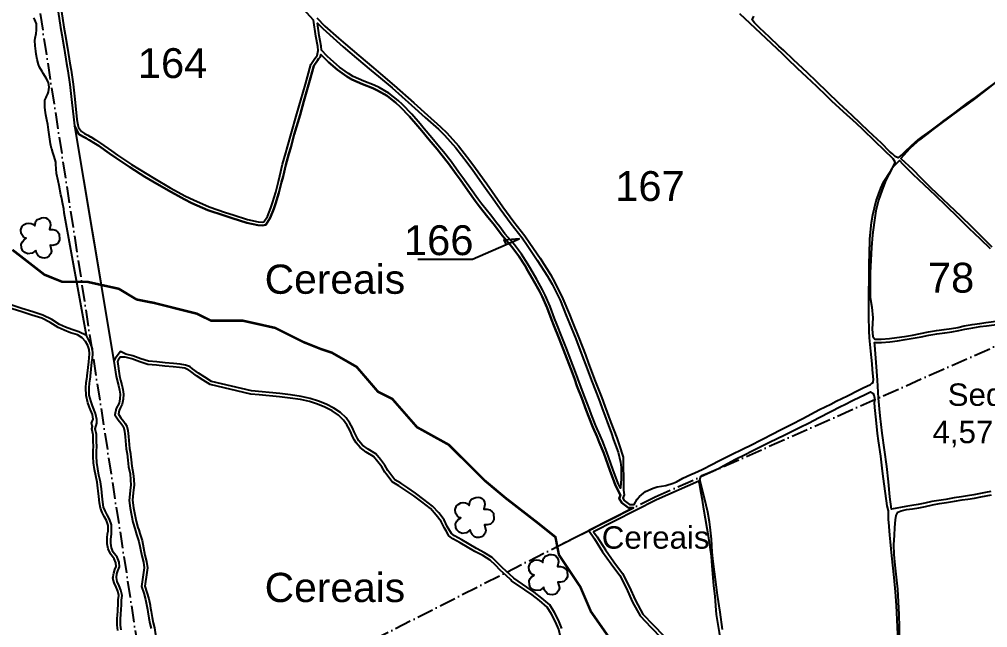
# Model space of a CAD drawing. Header units: inches. Extents: x 729142 to 736360, y 7830028 to 7835131.
# Drawn here: x 732629 to 733797, y 7832650 to 7833383 of the extents above; entities that cross this region are included whole.
import ezdxf
from ezdxf.enums import TextEntityAlignment as Align

# ---------------------------------------------------------------- set-up
doc = ezdxf.new("R2010")
doc.units = ezdxf.units.IN
doc.header["$MEASUREMENT"] = 0
for name, pattern in [('CONTINUO', [0]), ('LIN0', [0]), ('LIN3', [30, 20, -5, 0, -5])]:
    doc.linetypes.add(name, pattern=pattern)
for name, color, linetype in [('0114000387', 1, 'Continuous'), ('0114000387078', 5, 'Continuous'), ('0114000387080', 5, 'Continuous'), ('0114000387085', 5, 'Continuous'), ('0114000387104', 5, 'Continuous'), ('0114000387164', 5, 'Continuous'), ('0114000387166', 5, 'Continuous'), ('0114000387167', 5, 'Continuous'), ('0114000387168', 5, 'Continuous'), ('0114000387169', 5, 'Continuous'), ('CEREAIS', 7, 'Continuous'), ('CURSOS D AGUA', 174, 'Continuous'), ('MATO', 7, 'Continuous'), ('REDE ELETRICA', 7, 'Continuous'), ('SEDE', 7, 'Continuous'), ('TEXTOS', 7, 'Continuous')]:
    doc.layers.add(name, color=color, linetype=linetype)
doc.styles.add('ARIAL', font='arial.ttf', dxfattribs={"height": 10})

msp = doc.modelspace()

# ---------------------------------------------------------------- linework, layer by layer
at = {"layer": '0114000387', "linetype": 'CONTINUO'}
for points in [[(732676, 7833392.5), (732678.9, 7833373.5), (732680.3, 7833364.7), (732683, 7833348.3), (732686.1, 7833330.2), (732687.5, 7833321.5), (732690, 7833304.9), (732692, 7833286.7), (732694.7, 7833262.4), (732695.7, 7833255.2), (732701, 7833245.1), (732705.8, 7833242.4), (732708.2, 7833241.1), (732709.7, 7833240.3), (732713.4, 7833237.9), (732713.6, 7833237.9), (732718.9, 7833234.6), (732724.8, 7833231), (732737.8, 7833221.8), (732745.3, 7833216.6), (732762.3, 7833205.2), (732780.6, 7833193.7), (732789.9, 7833188), (732808.8, 7833177), (732827.7, 7833166.7), (732837.3, 7833162), (732856.6, 7833153.6), (732876.3, 7833146.8), (732885.6, 7833143.8), (732903.4, 7833138.3), (732916.7, 7833135.3), (732922.5, 7833134.8), (732926.4, 7833135.8), (732931.7, 7833144), (732936.1, 7833155), (732938.1, 7833161.1), (732942.1, 7833174.1), (732945.4, 7833187.1), (732947.1, 7833193.9), (732950.4, 7833208), (732954.3, 7833221.5), (732956.4, 7833228.8), (732960.7, 7833244.5), (732967.6, 7833268.4), (732972.4, 7833284.9), (732977.9, 7833304.3), (732980.4, 7833313), (732984.3, 7833327.5), (732988.7, 7833333.9), (732990.1, 7833335.8), (732992.1, 7833337.8), (732992.7, 7833341.2), (732997.4, 7833336.2), (733001.8, 7833332), (733012.7, 7833322.4), (733023.9, 7833314.6), (733030.1, 7833311.1), (733043, 7833305.4), (733055.3, 7833300.5), (733061.1, 7833297.7), (733072.6, 7833291.3), (733083.3, 7833282.7), (733088.6, 7833277.8), (733099.5, 7833266.5), (733109.7, 7833254.7), (733114.4, 7833249), (733123.4, 7833238.1), (733132.9, 7833226.9), (733137.5, 7833221.3), (733146.6, 7833209.5), (733155.9, 7833196.7), (733160.6, 7833190.2), (733170, 7833177.2), (733179, 7833164.7), (733183.8, 7833158.2), (733194.1, 7833145.1), (733202.1, 7833135.4), (733205.6, 7833131), (733211.7, 7833122.5), (733219.1, 7833113.9), (733223, 7833109), (733231.5, 7833097.9), (733239, 7833086.2), (733242.6, 7833080.3), (733249.6, 7833068), (733256.4, 7833055.7), (733259.6, 7833049.3), (733265.6, 7833035.6), (733270.9, 7833021.6), (733273.8, 7833014.3), (733279.8, 7832999.4), (733285.4, 7832985.1), (733296.2, 7832956.8), (733298.9, 7832949.2), (733301.7, 7832941.6), (733307.4, 7832926.7), (733312.9, 7832912.2), (733315.5, 7832905.2), (733320.8, 7832891.9), (733326.1, 7832880.1), (733328.6, 7832873.8), (733333.9, 7832860.4), (733338.7, 7832846.9), (733341.3, 7832839.9), (733346.5, 7832825.8), (733348.2, 7832821.5), (733354.1, 7832809.8), (733352.7, 7832805.8), (733355.7, 7832800.5), (733363.7, 7832794.6), (733369.7, 7832794.5), (733315.8, 7832767.2), (733322.9, 7832757.3), (733332.6, 7832741.7), (733342.9, 7832727), (733353.2, 7832713.1), (733361.1, 7832698.2), (733368.5, 7832680.9), (733377.9, 7832664.2), (733390.7, 7832650.6), (733403.5, 7832637.5)], [(732752, 7832647.3), (732751.1, 7832653.3), (732751, 7832660.4), (732751.3, 7832666.3), (732752, 7832671.8), (732752.1, 7832677.7), (732752.4, 7832683.2), (732752.9, 7832689), (732751.6, 7832695.1), (732749.6, 7832700.7), (732747.1, 7832705.7), (732746.1, 7832710.6), (732746.8, 7832714.9), (732748, 7832718.8), (732750, 7832723.3), (732749.4, 7832729.1), (732747.1, 7832735), (732742.4, 7832741), (732740.2, 7832746.3), (732739.6, 7832751.9), (732739.6, 7832756.8), (732740.1, 7832762.7), (732740.1, 7832774), (732737.8, 7832780.8), (732735, 7832786), (732732.6, 7832790.8), (732730.7, 7832795.2), (732729.7, 7832801.2), (732729.1, 7832808.6), (732728.1, 7832817.4), (732726.8, 7832826), (732725.1, 7832833.8), (732723.7, 7832841.5), (732722.5, 7832849.3), (732722.2, 7832856.8), (732722, 7832863.4), (732722.4, 7832868.2), (732722.3, 7832875), (732722, 7832882.9), (732720.7, 7832889.7), (732722.7, 7832896.5), (732722.4, 7832901.1), (732721.1, 7832908.1), (732717.3, 7832917.4), (732715.5, 7832922.2), (732713.4, 7832930.3), (732713.1, 7832939.1), (732713.6, 7832944.9), (732714.5, 7832949.6), (732714.8, 7832952.6), (732714.9, 7832953.4), (732716.7, 7832970.2), (732717.3, 7832975.1), (732717.6, 7832980.3), (732717.2, 7832986.1), (732715.2, 7832991.9), (732709.9, 7833002.4), (732700.9, 7833006.7), (732692.3, 7833009.5), (732684.8, 7833012.5), (732677.7, 7833015.6), (732668.3, 7833021.6), (732657.5, 7833027), (732645.5, 7833030.7), (732632, 7833034.9), (732617.4, 7833039.5)], [(733283.4, 7832649.2), (733279.4, 7832659), (733274.5, 7832668.2), (733268.9, 7832677.6), (733259.1, 7832685.8), (733249.9, 7832693), (733241.2, 7832699), (733225.4, 7832709.8), (733220.3, 7832714.4), (733211.7, 7832722.2), (733206, 7832728.2), (733199.3, 7832734.7), (733190.1, 7832740.5), (733180.3, 7832745.6), (733162.6, 7832755.8), (733154, 7832760.6), (733150.3, 7832763.5), (733145.2, 7832771.9), (733141.3, 7832780.1), (733134.9, 7832788.5), (733127.5, 7832796.7), (733117, 7832804.8), (733107, 7832812.3), (733097.6, 7832818.6), (733089.1, 7832824.2), (733082, 7832828.5), (733073.6, 7832839.4), (733069.9, 7832845.8), (733069.6, 7832846.2), (733064.8, 7832852.7), (733058.9, 7832859.7), (733049.7, 7832865.1), (733043, 7832870.1), (733038.7, 7832875.5), (733036.8, 7832878), (733032.9, 7832886.1), (733030.8, 7832890.8), (733027.5, 7832896.8), (733023.1, 7832903), (733016.6, 7832909.4), (733008.3, 7832914.8), (732999.2, 7832919.6), (732989.9, 7832923.2), (732980, 7832926.4), (732968.8, 7832928.9), (732956.2, 7832930.8), (732943.1, 7832932.3), (732909.2, 7832935.5), (732860.8, 7832947), (732853, 7832951.9), (732845.2, 7832957), (732838.1, 7832962.2), (732835.2, 7832964.4), (732834.3, 7832964.8), (732829.6, 7832966.7), (732822.9, 7832967.7), (732815.1, 7832968.5), (732805.1, 7832969.4), (732795, 7832970.4), (732784.8, 7832971.5), (732775.6, 7832974.2), (732766.1, 7832977.9), (732757.4, 7832980), (732750.9, 7832983.1), (732744.5, 7832974.7), (732743.2, 7832971.3), (732745.8, 7832953), (732748.7, 7832941.9), (732749.9, 7832936.6), (732750.7, 7832931.5), (732750.3, 7832926.1), (732749.3, 7832920.8), (732746, 7832914.5), (732744.4, 7832906.8), (732748.2, 7832900.8), (732751.7, 7832896.1), (732754.7, 7832892.4), (732755.9, 7832886.9), (732756.9, 7832880.3), (732758, 7832865.7), (732759.1, 7832859.6), (732759.9, 7832852.1), (732760.9, 7832844), (732762.6, 7832835.6), (732763.3, 7832828.4), (732763.6, 7832822), (732763.1, 7832819.1), (732761.6, 7832803.5), (732762.8, 7832794.1), (732764.3, 7832785.6), (732766.1, 7832777.4), (732768.3, 7832769.6), (732770.5, 7832762.5), (732773.3, 7832754), (732776.7, 7832736.5), (732778.7, 7832729.1), (732779.6, 7832722.3), (732776.6, 7832699.9), (732779.1, 7832691.5), (732781.2, 7832684), (732783.5, 7832672.1), (732784, 7832669.1), (732785.2, 7832661.6), (732786.6, 7832655.1), (732788, 7832649)]]:
    msp.add_lwpolyline(points, dxfattribs=at)
at = {"layer": '0114000387078', "ltscale": 0.1}
msp.add_lwpolyline([(733800.5, 7833106.6), (733788.2, 7833118.5), (733774.8, 7833131.5), (733761.1, 7833144.8), (733747.3, 7833158.3), (733734.3, 7833170.9), (733721, 7833183.6), (733707.3, 7833196.6), (733695.5, 7833208.1), (733690.5, 7833213.3), (733683.6, 7833206.2), (733681.6, 7833203.3), (733677.9, 7833196.4), (733673.3, 7833187.5), (733669.3, 7833176.9), (733665.5, 7833165.6), (733662.3, 7833152.7), (733660, 7833138.6), (733658.1, 7833123.8), (733656.9, 7833108.4), (733656, 7833093.1), (733655.4, 7833077.9), (733655.2, 7833063), (733655.2, 7833048.2), (733657.4, 7833036.3), (733658.6, 7833023.8), (733657.9, 7833010.1), (733658.5, 7833001.1), (733661.1, 7832998), (733668.7, 7832997.9), (733678.6, 7832998.7), (733687.6, 7832999.9), (733696.8, 7833001.3), (733706.3, 7833002.9), (733715.9, 7833004.8), (733725.5, 7833006.8), (733735.3, 7833008.3), (733744.7, 7833009.7), (733753.3, 7833010.6), (733761.2, 7833012.1), (733768.8, 7833013.9), (733778.5, 7833015.5), (733787.4, 7833016.9), (733795, 7833017.8), (733822.8, 7833021.6)], dxfattribs=at)
at = {"layer": '0114000387080', "ltscale": 0.1}
msp.add_lwpolyline([(733690.7, 7832601.4), (733690.8, 7832650.5), (733690.3, 7832666), (733689.6, 7832681.4), (733688.5, 7832696.4), (733687.1, 7832711.1), (733685.5, 7832725.5), (733684.3, 7832738.4), (733683.7, 7832750.5), (733684.6, 7832761.1), (733685.2, 7832770.8), (733685.8, 7832780.1), (733686.7, 7832785.4), (733688.7, 7832789.5), (733692.9, 7832791.1), (733699.1, 7832792.4), (733706.2, 7832793.4), (733713.9, 7832794.7), (733721.9, 7832796.2), (733730.6, 7832798.1), (733739, 7832799.6), (733747.2, 7832800.9), (733757.1, 7832802.6), (733766.1, 7832804), (733773.3, 7832805), (733781, 7832806.4), (733789, 7832807.9), (733795.3, 7832809), (733801.6, 7832810.2)], dxfattribs=at)
at = {"layer": '0114000387085', "ltscale": 0.1}
msp.add_lwpolyline([(733805, 7833306), (733796.9, 7833299.5), (733789.9, 7833294.3), (733784.1, 7833289.6), (733770, 7833279), (733763.9, 7833275.2), (733739, 7833256.8), (733731.1, 7833250.8), (733723.1, 7833244.6), (733714.8, 7833238), (733707.9, 7833232.1), (733702.7, 7833227.5), (733699.5, 7833223.9), (733692.5, 7833215.6), (733706.3, 7833202.7), (733717, 7833191.8), (733728, 7833180.9), (733764.6, 7833146.3), (733777.4, 7833133.8), (733802.2, 7833109.4)], dxfattribs=at)
at = {"layer": '0114000387104', "ltscale": 0.1}
msp.add_lwpolyline([(732748, 7832646.6), (732747.1, 7832653), (732747, 7832660.5), (732747.3, 7832666), (732747.7, 7832669.2), (732748, 7832672.1), (732748.1, 7832677.9), (732748.4, 7832683.5), (732748.9, 7832688.8), (732747.8, 7832694), (732745.9, 7832699.1), (732743.3, 7832704.3), (732741.9, 7832709.8), (732742.1, 7832711.1), (732742.6, 7832714.2), (732742.9, 7832715.8), (732744.3, 7832720.2), (732745.9, 7832723.9), (732745.5, 7832728.1), (732743.6, 7832733), (732738.9, 7832739), (732736.4, 7832745.1), (732735, 7832751.3), (732734.8, 7832758.2), (732735.2, 7832763.1), (732736.1, 7832766.3), (732736.1, 7832773.4), (732734.1, 7832779.3), (732731.5, 7832784.2), (732729, 7832789.1), (732726.9, 7832794), (732725.7, 7832800.7), (732725.1, 7832808.2), (732724.3, 7832815.2), (732723.9, 7832818.2), (732722.9, 7832825.3), (732721.2, 7832833), (732719.8, 7832840.9), (732718.5, 7832848.9), (732718.2, 7832856.2), (732718.1, 7832859.2), (732718, 7832863.5), (732718.4, 7832868.3), (732718.3, 7832874.9), (732718, 7832882.4), (732716.6, 7832889.9), (732717.3, 7832892.5), (732716.3, 7832896.5), (732718.3, 7832901.5), (732717.3, 7832907), (732714.8, 7832912.6), (732714.5, 7832913.5), (732713.3, 7832916.6), (732711.7, 7832921), (732709.5, 7832929.8), (732709.1, 7832939.2), (732709.6, 7832945.5), (732710.6, 7832950.2), (732710.8, 7832952.9), (732710.9, 7832953.9), (732711.2, 7832956.9), (732712.7, 7832970.7), (732713.3, 7832975.5), (732713.6, 7832980.3), (732713.3, 7832985.3), (732711.5, 7832990.3), (732709, 7832995.2), (732704.7, 7832999.4), (732699.2, 7833003), (732690.9, 7833005.7), (732683.3, 7833008.8), (732675.9, 7833012.1), (732666.3, 7833018.1), (732656, 7833023.3), (732644.3, 7833026.9), (732630.8, 7833031.1), (732616.4, 7833035.6)], dxfattribs=at)
at = {"layer": '0114000387164', "linetype": 'CONTINUO', "elevation": 676.5}
msp.add_lwpolyline([(732679.9, 7833393.1), (732682.9, 7833374.1), (732684.3, 7833365.3), (732687, 7833348.9), (732690, 7833330.8), (732691.4, 7833322.1), (732694, 7833305.4), (732696, 7833287.2), (732698.6, 7833262.9), (732699.6, 7833256.1), (732700.6, 7833253.2), (732703.9, 7833248.1), (732707.8, 7833245.9), (732710.2, 7833244.6), (732711.7, 7833243.7), (732714.9, 7833241.7), (732715.1, 7833241.7), (732721, 7833238), (732727, 7833234.3), (732740.1, 7833225.1), (732747.6, 7833219.9), (732764.5, 7833208.5), (732782.7, 7833197.1), (732792, 7833191.5), (732810.8, 7833180.4), (732829.6, 7833170.3), (732839, 7833165.7), (732858.1, 7833157.3), (732877.6, 7833150.6), (732886.9, 7833147.6), (732904.4, 7833142.2), (732917.3, 7833139.3), (732922.2, 7833138.9), (732923.9, 7833139.3), (732928.2, 7833145.9), (732932.3, 7833156.4), (732934.3, 7833162.3), (732938.3, 7833175.2), (732941.6, 7833188.1), (732943.2, 7833194.9), (732946.6, 7833209), (732950.5, 7833222.6), (732952.5, 7833229.9), (732956.8, 7833245.5), (732963.8, 7833269.5), (732968.6, 7833286), (732974.1, 7833305.4), (732976.5, 7833314), (732980.7, 7833329.2), (732985.5, 7833336.2), (732987, 7833338.3), (732988.4, 7833339.7), (732989.5, 7833345.9), (732989.2, 7833350.6), (732986.8, 7833363.3), (732983.9, 7833382.4), (732922.3, 7833450.5)], dxfattribs=at)
at = {"layer": '0114000387166', "linetype": 'CONTINUO', "elevation": 676.5}
msp.add_lwpolyline([(732993.5, 7833346.3), (732993.1, 7833351.1), (732990.7, 7833363.9), (732988.5, 7833378.8), (732995, 7833372.3), (733011.6, 7833357.6), (733019.7, 7833350.5), (733035.8, 7833336.6), (733053.5, 7833321.7), (733062.1, 7833314.5), (733078.6, 7833300.7), (733102, 7833279.8), (733118.5, 7833265), (733134.5, 7833251.1), (733141.8, 7833243.9), (733155.5, 7833228.5), (733169.3, 7833210.8), (733176.1, 7833201.7), (733189.5, 7833182.8), (733202.4, 7833164.2), (733209, 7833155), (733222.2, 7833137), (733235.4, 7833120.1), (733241.6, 7833111.4), (733253.8, 7833093.2), (733266.1, 7833073.8), (733271.6, 7833064.2), (733281.2, 7833044.9), (733288.8, 7833026.3), (733292.6, 7833016.9), (733300.1, 7832998.1), (733308, 7832977.6), (733312, 7832967.2), (733319.9, 7832946), (733327.9, 7832925.5), (733331.7, 7832915.6), (733343.2, 7832884.3), (733345.8, 7832876.4), (733351.3, 7832861.5), (733354.2, 7832849.5), (733354.9, 7832843.3), (733354.9, 7832830.8), (733354.5, 7832822.9), (733354.3, 7832820), (733354.3, 7832818.2), (733351.9, 7832823.2), (733350.2, 7832827.3), (733345, 7832841.3), (733342.5, 7832848.2), (733337.6, 7832861.8), (733332.4, 7832875.3), (733329.7, 7832881.7), (733324.5, 7832893.4), (733319.3, 7832906.7), (733316.6, 7832913.6), (733311.1, 7832928.1), (733305.4, 7832943), (733302.7, 7832950.6), (733299.9, 7832958.2), (733289.2, 7832986.6), (733283.5, 7833000.9), (733277.5, 7833015.8), (733274.7, 7833023), (733269.3, 7833037.1), (733263.2, 7833051), (733260, 7833057.5), (733253.1, 7833070), (733246.1, 7833082.3), (733242.4, 7833088.3), (733234.8, 7833100.2), (733226.2, 7833111.5), (733222.2, 7833116.5), (733214.8, 7833125), (733208.8, 7833133.4), (733205.2, 7833137.9), (733197.2, 7833147.6), (733187, 7833160.7), (733182.2, 7833167), (733173.3, 7833179.5), (733163.9, 7833192.5), (733159.2, 7833199), (733149.8, 7833211.9), (733140.6, 7833223.7), (733135.9, 7833229.5), (733126.5, 7833240.7), (733117.5, 7833251.6), (733112.7, 7833257.3), (733102.4, 7833269.2), (733091.4, 7833280.6), (733085.9, 7833285.7), (733074.9, 7833294.6), (733063, 7833301.3), (733056.9, 7833304.2), (733044.6, 7833309.1), (733031.9, 7833314.7), (733026, 7833318), (733015.2, 7833325.6), (733004.6, 7833334.9), (733000.2, 7833339.1), (732993.5, 7833346.3)], close=True, dxfattribs=at)
at = {"layer": '0114000387167', "linetype": 'CONTINUO', "elevation": 676.5}
msp.add_lwpolyline([(732987.7, 7833385.2), (732997.7, 7833375.2), (733014.2, 7833360.6), (733022.3, 7833353.5), (733038.4, 7833339.7), (733056.1, 7833324.8), (733064.7, 7833317.6), (733081.2, 7833303.7), (733104.7, 7833282.8), (733121.2, 7833268), (733137.2, 7833254), (733144.7, 7833246.7), (733158.6, 7833231.1), (733172.5, 7833213.2), (733179.3, 7833204), (733192.8, 7833185.1), (733205.7, 7833166.5), (733212.2, 7833157.3), (733225.4, 7833139.4), (733238.6, 7833122.5), (733244.9, 7833113.7), (733257.1, 7833095.4), (733269.6, 7833075.8), (733275.1, 7833066.1), (733284.8, 7833046.6), (733292.6, 7833027.8), (733296.3, 7833018.4), (733303.8, 7832999.6), (733311.8, 7832979.1), (733315.7, 7832968.6), (733323.6, 7832947.4), (733331.7, 7832927), (733335.4, 7832917), (733342.6, 7832897.5), (733349.6, 7832879), (733352.6, 7832870.6), (733357.4, 7832855.5), (733357.5, 7832846.7), (733357.6, 7832828.5), (733357.7, 7832816), (733358.6, 7832810.2), (733357.1, 7832806.1), (733358.7, 7832803.2), (733365, 7832798.6), (733370.6, 7832798.5), (733374.4, 7832805), (733377.2, 7832808.2), (733384.5, 7832814.2), (733393.7, 7832818.2), (733398.6, 7832819.7), (733408.8, 7832821.5), (733417.6, 7832824.2), (733421.7, 7832826), (733429.4, 7832830.2), (733439, 7832834.7), (733443.7, 7832836.8), (733452.8, 7832840.7), (733465.2, 7832847.2), (733471.9, 7832850.7), (733486.6, 7832857.9), (733502.8, 7832866.2), (733510.4, 7832869.9), (733524.5, 7832876.8), (733538.6, 7832884.2), (733545.7, 7832887.9), (733560.2, 7832895.2), (733574, 7832902.4), (733594.2, 7832913.1), (733607.7, 7832919.6), (733614.4, 7832923), (733627.8, 7832929.7), (733641.2, 7832936.5), (733646.8, 7832939.2), (733655.8, 7832943.2), (733657.3, 7832944.8), (733658.5, 7832945.2), (733658.8, 7832946.3), (733658.9, 7832947.1), (733659.2, 7832949), (733658.2, 7832961.5), (733657.6, 7832968.3), (733656.3, 7832983.3), (733654.7, 7832999.5), (733654.2, 7833008), (733653.6, 7833025.6), (733653.8, 7833043.6), (733653.9, 7833052.8), (733654, 7833071.6), (733654.3, 7833090.3), (733654.5, 7833099.8), (733654.9, 7833118.8), (733656.9, 7833138.5), (733658.4, 7833147.7), (733662.4, 7833164.7), (733668.2, 7833180), (733671.6, 7833187.1), (733679.7, 7833200.2), (733684.3, 7833208.2), (733685.3, 7833210.8), (733685.1, 7833212.1), (733683, 7833215.4), (733661.3, 7833236.1), (733646.3, 7833250.7), (733638.7, 7833257.8), (733623.3, 7833272.1), (733609.2, 7833285), (733602.7, 7833291.1), (733590.8, 7833302.5), (733579.1, 7833313.6), (733573.4, 7833319), (733567.8, 7833324.3), (733555.8, 7833335.7), (733549.5, 7833341.8), (733543, 7833348), (733529.8, 7833360.3), (733517, 7833372.5), (733510.7, 7833378.4), (733498.2, 7833389.9)], dxfattribs=at)
at = {"layer": '0114000387168', "linetype": 'CONTINUO', "elevation": 706.5}
msp.add_lwpolyline([(733807.1, 7833308.3), (733791.7, 7833296.6), (733782.1, 7833289.4), (733771.7, 7833281.9), (733766.4, 7833278), (733755.7, 7833270), (733744.2, 7833261.4), (733738.5, 7833257.2), (733727.2, 7833248.8), (733717.5, 7833241.7), (733713, 7833238.1), (733704.8, 7833230.8), (733697.3, 7833223.6), (733694.3, 7833220.9), (733689.9, 7833217.2), (733689, 7833216.4), (733686.2, 7833217.5), (733685.5, 7833218.1), (733682.1, 7833221.2), (733678.8, 7833224.3), (733668.8, 7833234), (733658.4, 7833244), (733653.4, 7833248.8), (733633.6, 7833267.5), (733628.3, 7833272.5), (733617.6, 7833282.4), (733590.4, 7833308.4), (733579.6, 7833318.8), (733574.1, 7833324.1), (733562.8, 7833334.8), (733551.1, 7833345.9), (733545.3, 7833351.3), (733533.8, 7833361.9), (733521.9, 7833373.4), (733515.9, 7833379.1), (733512.9, 7833382.8), (733515, 7833387.2)], dxfattribs=at)
at = {"layer": '0114000387169', "linetype": 'CONTINUO', "elevation": 699}
msp.add_lwpolyline([(733477.1, 7832647.7), (733474.3, 7832668.7), (733471.2, 7832689.1), (733469.9, 7832698.8), (733467.7, 7832717.2), (733465.4, 7832733.4), (733464.7, 7832741.3), (733464, 7832756.8), (733462.5, 7832771.2), (733461.7, 7832777.6), (733459.6, 7832789.3), (733457.4, 7832797.6), (733454.1, 7832811.2), (733452.6, 7832817.3), (733449.8, 7832828.2), (733451.2, 7832832.5), (733452.9, 7832834), (733458.4, 7832835.9), (733472.2, 7832842.1), (733479, 7832845.5), (733492.1, 7832852.7), (733505.2, 7832859.2), (733511.4, 7832862.3), (733535.4, 7832874.5), (733541.5, 7832877.5), (733553.9, 7832883.3), (733564.6, 7832888.5), (733570.2, 7832891.3), (733581.9, 7832897.1), (733593.1, 7832902.9), (733608, 7832910.6), (733619.4, 7832916.7), (733624.6, 7832919.3), (733633.9, 7832923.8), (733643.3, 7832928.5), (733647.7, 7832930.5), (733655.6, 7832934.2), (733658.7, 7832932.7), (733659.8, 7832930.9), (733660.8, 7832924.9), (733660, 7832921.7), (733660.5, 7832915.4), (733662, 7832900.6), (733663.9, 7832884.2), (733665.1, 7832875.4), (733667.6, 7832856.8), (733669.9, 7832838.6), (733671, 7832829.6), (733675.3, 7832796.8), (733677, 7832790.8), (733677.2, 7832780.1), (733677.5, 7832777.3), (733678.8, 7832761.5), (733679.5, 7832753.5), (733681, 7832736.8), (733683.7, 7832710.7), (733685.4, 7832693.4), (733686.6, 7832676.8), (733687.1, 7832668.2), (733688, 7832650.5), (733688.5, 7832633)], dxfattribs=at)
at = {"layer": 'CEREAIS', "color": 94}
msp.add_lwpolyline([(733273.8, 7833014.3), (733270.9, 7833021.6), (733265.6, 7833035.6), (733259.6, 7833049.3), (733256.4, 7833055.7), (733249.6, 7833068), (733242.6, 7833080.3), (733239, 7833086.2), (733231.5, 7833097.9), (733223, 7833109), (733219.1, 7833113.9), (733211.7, 7833122.5), (733205.6, 7833131), (733202.1, 7833135.4), (733194.1, 7833145.1), (733183.8, 7833158.2), (733179, 7833164.7), (733170, 7833177.2), (733160.6, 7833190.2), (733155.9, 7833196.7), (733146.6, 7833209.5), (733137.5, 7833221.3), (733132.9, 7833226.9), (733123.4, 7833238.1), (733114.4, 7833249), (733109.7, 7833254.7), (733099.5, 7833266.5), (733088.6, 7833277.8), (733083.3, 7833282.7), (733072.6, 7833291.3), (733061.1, 7833297.7), (733055.3, 7833300.5), (733043, 7833305.4), (733030.1, 7833311.1), (733023.9, 7833314.6), (733012.7, 7833322.4), (733001.8, 7833332), (732997.4, 7833336.2), (732992.7, 7833341.2), (732992.1, 7833337.8), (732990.1, 7833335.8), (732988.7, 7833333.9), (732984.3, 7833327.5), (732980.4, 7833313), (732977.9, 7833304.3), (732972.4, 7833284.9), (732967.6, 7833268.4), (732960.7, 7833244.5), (732956.4, 7833228.8), (732954.3, 7833221.5), (732950.4, 7833208), (732947.1, 7833193.9), (732945.4, 7833187.1), (732942.1, 7833174.1), (732938.1, 7833161.1), (732936.1, 7833155), (732931.7, 7833144), (732926.4, 7833135.8), (732922.5, 7833134.8), (732916.7, 7833135.3), (732903.4, 7833138.3), (732885.6, 7833143.8), (732876.3, 7833146.8), (732856.6, 7833153.6), (732837.3, 7833162), (732827.7, 7833166.7), (732808.8, 7833177), (732789.9, 7833188), (732780.6, 7833193.7), (732762.3, 7833205.2), (732745.3, 7833216.6), (732737.8, 7833221.8), (732724.8, 7833231), (732718.9, 7833234.6), (732713.6, 7833237.9), (732713.4, 7833237.9), (732709.7, 7833240.3), (732708.2, 7833241.1), (732705.8, 7833242.4), (732701, 7833245.1), (732695.7, 7833255.2), (732727.8, 7833063.3), (732749.1, 7833058.6), (732770.5, 7833045.7), (732791.9, 7833041.5), (732843.3, 7833028.6), (732860.4, 7833020.1), (732873.3, 7833020.1), (732899, 7833020.1), (732937.5, 7833011.5), (732971.7, 7832994.4), (732993.1, 7832985.9), (733006, 7832981.6), (733035.9, 7832964.5), (733061.6, 7832934.6), (733078.8, 7832926), (733108.7, 7832891.8), (733147.2, 7832870.5), (733190.1, 7832827.7), (733215.7, 7832806.3), (733254.3, 7832776.4), (733275.7, 7832759.3), (733277.9, 7832748), (733369.7, 7832794.5), (733363.7, 7832794.6), (733355.7, 7832800.5), (733352.7, 7832805.8), (733354.1, 7832809.8), (733348.2, 7832821.5), (733346.5, 7832825.8), (733341.3, 7832839.9), (733338.7, 7832846.9), (733333.9, 7832860.4), (733328.6, 7832873.8), (733326.1, 7832880.1), (733320.8, 7832891.9), (733315.5, 7832905.2), (733312.9, 7832912.2), (733307.4, 7832926.7), (733301.7, 7832941.6), (733298.9, 7832949.2), (733296.2, 7832956.8), (733285.4, 7832985.1), (733279.8, 7832999.4), (733273.8, 7833014.3)], close=True, dxfattribs=at)
at = {"layer": 'CEREAIS', "color": 94, "linetype": 'CONTINUO', "flags": 128}
for points in [[(733031.9, 7832879.1), (733030.1, 7832882.7), (733029.3, 7832884.4), (733027.2, 7832889), (733024.1, 7832894.7), (733020.1, 7832900.4), (733014.1, 7832906.3), (733006.3, 7832911.4), (732997.5, 7832916), (732988.6, 7832919.5), (732978.9, 7832922.6), (732968.1, 7832925), (732955.7, 7832926.8), (732942.7, 7832928.3), (732918.3, 7832930.6), (732908.3, 7832931.7), (732859.3, 7832943.3), (732850.9, 7832948.5), (732842.9, 7832953.7), (732835.8, 7832959), (732833.1, 7832960.9), (732832.7, 7832961.1), (732828.6, 7832962.8), (732822.4, 7832963.7), (732814.7, 7832964.5), (732804.7, 7832965.4), (732794.6, 7832966.4), (732784.1, 7832967.5), (732774.3, 7832970.4), (732764.9, 7832974.1), (732756.9, 7832976), (732750.6, 7832976.2), (732748.1, 7832972.7), (732747.3, 7832970.8), (732749.7, 7832953.8), (732750.2, 7832951.8), (732751, 7832948.6), (732752.5, 7832942.9), (732753.8, 7832937.3), (732754.7, 7832931.6), (732754.2, 7832925.6), (732753.2, 7832919.4), (732750.7, 7832914.8), (732749.5, 7832911.8), (732748.6, 7832907.6), (732751.5, 7832903.1), (732754.9, 7832898.5), (732756.7, 7832896.3), (732758.7, 7832893.2), (732759.8, 7832887.6), (732760.8, 7832880.7), (732762, 7832866.2), (732763.1, 7832860.2), (732763.2, 7832859.2), (732763.5, 7832856.2), (732763.8, 7832852.5), (732764.9, 7832844.6), (732766.5, 7832836.1), (732767.3, 7832828.7), (732767.6, 7832821.8), (732767.2, 7832819), (732766.7, 7832815.8), (732766.2, 7832812.7), (732765.6, 7832803.6), (732766.8, 7832794.7), (732768.3, 7832786.4), (732769.9, 7832778.4), (732772.1, 7832770.8), (732773, 7832767.9), (732774.3, 7832763.7), (732777.2, 7832755), (732780.6, 7832737.5), (732782.6, 7832729.9), (732783.7, 7832722.3), (732783.3, 7832719.4), (732782.8, 7832716.4), (732780.6, 7832700.2), (732783, 7832692.6), (732785.1, 7832685), (732786.7, 7832677.2), (732786.8, 7832676.6), (732787.3, 7832673.7), (732788, 7832669.7), (732789.1, 7832662.4), (732790.5, 7832656), (732791.9, 7832649.8), (732793, 7832644.1), (732794, 7832638.2), (732794.8, 7832632.8), (732794.2, 7832629.5), (732793.1, 7832624.9), (732791.5, 7832617.4), (732789.9, 7832609.8), (732791.7, 7832593.7), (732791.5, 7832585), (732792.5, 7832576.9), (732795.7, 7832570.1), (732798.1, 7832563.5), (732800, 7832557.1), (732802.4, 7832549.8), (732804.4, 7832544.2), (732805.9, 7832541.3), (732806.2, 7832541.2), (732824.3, 7832547.4), (732837.4, 7832551.1), (732843.8, 7832552.9), (732856.6, 7832556.2), (732869.7, 7832559.1), (732876.3, 7832560.3), (732889.5, 7832562.2), (732905.5, 7832562.9), (732915.6, 7832563.4), (732930.2, 7832563.9), (732937.6, 7832564.1), (732952.3, 7832564.5), (732966.5, 7832564.7), (732973.7, 7832564.7), (732988.4, 7832564.5), (733004.4, 7832563.8), (733012.3, 7832563.2), (733028.2, 7832561.3), (733044.1, 7832558.8), (733051.9, 7832557.5), (733067.1, 7832555.1), (733091.5, 7832550.8), (733108.6, 7832547.7), (733125.5, 7832544), (733133.8, 7832541.8), (733150.1, 7832536.7), (733166.6, 7832530.2), (733174.8, 7832526.9), (733190.9, 7832520), (733206.3, 7832512.9), (733214, 7832509.2), (733229.4, 7832501.5), (733246.1, 7832492.9), (733270.4, 7832480.4), (733286.3, 7832470.8), (733294.1, 7832465.6), (733322.3, 7832444.1), (733328.5, 7832439.3), (733350.6, 7832421.7), (733356.1, 7832417.4), (733368.5, 7832407.8), (733369.2, 7832412.6), (733368.2, 7832415.3), (733365.8, 7832422.1), (733361.2, 7832429.7), (733355.5, 7832437.6), (733347.7, 7832458.6), (733345.8, 7832469.2), (733345, 7832476.4), (733344.9, 7832479.4), (733344.7, 7832483.7), (733344.5, 7832486.3), (733344.2, 7832492.1), (733343.9, 7832500.9), (733342.4, 7832510.1), (733341.7, 7832513), (733340.6, 7832517.8), (733340.2, 7832519.5), (733338.5, 7832528.5), (733336.6, 7832537.9), (733334.4, 7832547.9), (733329.2, 7832556.7), (733322.7, 7832564.8), (733314.4, 7832571.7), (733307.4, 7832578), (733305.9, 7832579.8), (733301.7, 7832585.9), (733300.5, 7832588.5), (733299.2, 7832593.4), (733294.8, 7832602.9), (733290.5, 7832612.1), (733286.2, 7832620.8), (733284.3, 7832625.6), (733283.6, 7832629.2), (733282.8, 7832633.3), (733281.8, 7832639.2), (733279.6, 7832648), (733275.7, 7832657.3), (733271, 7832666.3), (733265.8, 7832675), (733256.6, 7832682.7), (733247.5, 7832689.8), (733238.9, 7832695.7), (733222.9, 7832706.7), (733221.8, 7832707.6), (733216.1, 7832712.8), (733208.9, 7832719.3), (733203.2, 7832725.3), (733196.9, 7832731.5), (733188.2, 7832737), (733178.4, 7832742.1), (733160.6, 7832752.3), (733151.8, 7832757.2), (733147.2, 7832760.8), (733146.8, 7832761.5), (733143.7, 7832766.8), (733141.7, 7832770), (733137.8, 7832778), (733131.8, 7832785.9), (733124.8, 7832793.8), (733114.6, 7832801.6), (733104.7, 7832809), (733095.3, 7832815.3), (733086.9, 7832820.9), (733078.9, 7832826.1), (733071.1, 7832836.1), (733070.1, 7832837.4), (733066.4, 7832843.8), (733061.6, 7832850.2), (733056.3, 7832856.6), (733047.5, 7832861.8), (733040.2, 7832867.2), (733035.5, 7832873.1), (733033.2, 7832876.3)], [(733458.8, 7832769.6), (733454.8, 7832793.1), (733452.9, 7832803.9), (733450.9, 7832814.2), (733449.5, 7832824.1), (733448.8, 7832826.9), (733397.6, 7832804.2), (733321.8, 7832765.8), (733326.2, 7832759.5), (733335.9, 7832743.9), (733346.2, 7832729.4), (733356.6, 7832715.2), (733364.7, 7832699.9), (733372.1, 7832682.7), (733381.2, 7832666.5), (733393.5, 7832653.4), (733406.3, 7832640.4), (733418.8, 7832629.2), (733431.1, 7832612.4), (733441.1, 7832593.2), (733450, 7832573.7), (733460.5, 7832554.7), (733469.9, 7832533.7), (733472, 7832513.6), (733475.1, 7832494.8), (733480.2, 7832477.6), (733481, 7832457.2), (733481.3, 7832455.3), (733481.3, 7832460.5), (733481.5, 7832465), (733481.9, 7832471.2), (733482.8, 7832481.8), (733483.4, 7832493.3), (733483.8, 7832527.2), (733483.8, 7832536.3), (733483.6, 7832546.3), (733483.1, 7832558.3), (733482.2, 7832570.4), (733481.2, 7832582.5), (733479.7, 7832595.3), (733478.2, 7832607.9), (733476.9, 7832620.3), (733475.3, 7832632.3), (733473.5, 7832644.1), (733469.8, 7832665.9), (733469.3, 7832676.4), (733468.3, 7832688.2), (733466.9, 7832700.6), (733464.9, 7832724.6), (733464, 7832736.2), (733462.5, 7832747.2), (733460.8, 7832758.1)]]:
    msp.add_lwpolyline(points, close=True, dxfattribs=at)
at = {"layer": 'CURSOS D AGUA', "color": 174, "ltscale": 0.75, "const_width": 3}
msp.add_lwpolyline([(733348.4, 7832626.8), (733318.5, 7832669.5), (733305.6, 7832699.5), (733279.9, 7832737.9), (733275.7, 7832759.3), (733254.3, 7832776.4), (733215.7, 7832806.3), (733190.1, 7832827.7), (733147.2, 7832870.5), (733108.7, 7832891.8), (733078.8, 7832926), (733061.6, 7832934.6), (733035.9, 7832964.5), (733006, 7832981.6), (732993.1, 7832985.9), (732971.7, 7832994.4), (732937.5, 7833011.5), (732899, 7833020.1), (732873.3, 7833020.1), (732860.4, 7833020.1), (732843.3, 7833028.6), (732791.9, 7833041.5), (732770.5, 7833045.7), (732749.1, 7833058.6), (732710.6, 7833067.1), (732680.6, 7833067.1), (732659.2, 7833075.7), (732620.7, 7833105.6)], dxfattribs=at)
at = {"layer": 'MATO', "color": 94, "linetype": 'CONTINUO'}
for points in [[(732648.9, 7833104.9, 0), (732644.7, 7833101.4, 0), (732639.3, 7833100.8, 0), (732635.5, 7833102.3, 0), (732632.8, 7833104.9, 0), (732631.7, 7833107.9, 0), (732631.4, 7833112.4, 0), (732632.8, 7833115.3, 0), (732634.4, 7833117.4, 0), (732637.4, 7833119.5, 0), (732635.5, 7833120.1, 0), (732633.6, 7833121.7, 0), (732631.3, 7833125.3, 0), (732630.9, 7833129.5, 0), (732632.5, 7833134, 0), (732634.2, 7833135.6, 0), (732637.4, 7833137.5, 0), (732640.7, 7833137.9, 0), (732643.3, 7833137.5, 0), (732645.4, 7833136.6, 0), (732647.7, 7833134.5, 0), (732648.4, 7833138.4, 0), (732648.9, 7833140, 0), (732650.7, 7833142.2, 0), (732653.2, 7833143.1, 0), (732655.7, 7833144.2, 0), (732658.5, 7833144.4, 0), (732661.1, 7833144.1, 0), (732663.2, 7833142.9, 0), (732664.8, 7833141.2, 0), (732666.2, 7833138.5, 0), (732666.8, 7833135.4, 0), (732665.5, 7833129.9, 0), (732669.3, 7833130, 0), (732672.5, 7833129.2, 0), (732675.5, 7833126.9, 0), (732677.1, 7833125, 0), (732677.6, 7833117.5, 0), (732675.7, 7833114.1, 0), (732673.3, 7833111.9, 0), (732669.4, 7833110.9, 0), (732666.1, 7833111.2, 0), (732667.9, 7833104.1, 0), (732667, 7833101.1, 0), (732665, 7833098.3, 0), (732662.8, 7833096.5, 0), (732659.6, 7833095.7, 0), (732656.5, 7833095.9, 0), (732654.1, 7833096.6, 0), (732651.4, 7833099.3, 0), (732649.6, 7833101.6, 0), (732649, 7833105.3, 0)], [(733172.8, 7832767.9, 0), (733168.6, 7832764.4, 0), (733163.3, 7832763.8, 0), (733159.5, 7832765.3, 0), (733156.8, 7832767.9, 0), (733155.7, 7832771, 0), (733155.3, 7832775.4, 0), (733156.8, 7832778.3, 0), (733158.3, 7832780.4, 0), (733161.4, 7832782.5, 0), (733159.5, 7832783.1, 0), (733157.5, 7832784.7, 0), (733155.3, 7832788.3, 0), (733154.8, 7832792.5, 0), (733156.5, 7832797, 0), (733158.2, 7832798.6, 0), (733161.4, 7832800.5, 0), (733164.6, 7832800.9, 0), (733167.3, 7832800.5, 0), (733169.4, 7832799.6, 0), (733171.7, 7832797.5, 0), (733172.3, 7832801.4, 0), (733172.9, 7832803, 0), (733174.6, 7832805.2, 0), (733177.2, 7832806.1, 0), (733179.6, 7832807.2, 0), (733182.4, 7832807.4, 0), (733185.1, 7832807.1, 0), (733187.2, 7832805.9, 0), (733188.8, 7832804.2, 0), (733190.2, 7832801.5, 0), (733190.7, 7832798.4, 0), (733189.5, 7832793, 0), (733193.3, 7832793, 0), (733196.5, 7832792.3, 0), (733199.4, 7832789.9, 0), (733201.1, 7832788, 0), (733201.5, 7832780.5, 0), (733199.7, 7832777.1, 0), (733197.3, 7832774.9, 0), (733193.4, 7832773.9, 0), (733190, 7832774.2, 0), (733191.8, 7832767.1, 0), (733191, 7832764.2, 0), (733189, 7832761.3, 0), (733186.7, 7832759.5, 0), (733183.6, 7832758.7, 0), (733180.4, 7832758.9, 0), (733178.1, 7832759.6, 0), (733175.4, 7832762.3, 0), (733173.5, 7832764.7, 0), (733173, 7832768.3, 0)], [(733261.5, 7832698.9, 0), (733257.3, 7832695.4, 0), (733251.9, 7832694.7, 0), (733248.1, 7832696.2, 0), (733245.4, 7832698.9, 0), (733244.3, 7832701.9, 0), (733244, 7832706.4, 0), (733245.4, 7832709.3, 0), (733247, 7832711.4, 0), (733250.1, 7832713.4, 0), (733248.1, 7832714.1, 0), (733246.2, 7832715.7, 0), (733243.9, 7832719.2, 0), (733243.5, 7832723.5, 0), (733245.1, 7832727.9, 0), (733246.8, 7832729.5, 0), (733250, 7832731.5, 0), (733253.3, 7832731.9, 0), (733255.9, 7832731.5, 0), (733258, 7832730.6, 0), (733260.3, 7832728.5, 0), (733261, 7832732.4, 0), (733261.6, 7832734, 0), (733263.3, 7832736.1, 0), (733265.8, 7832737.1, 0), (733268.3, 7832738.2, 0), (733271.1, 7832738.4, 0), (733273.7, 7832738, 0), (733275.9, 7832736.9, 0), (733277.4, 7832735.2, 0), (733278.8, 7832732.4, 0), (733279.4, 7832729.4, 0), (733278.1, 7832723.9, 0), (733281.9, 7832724, 0), (733285.1, 7832723.2, 0), (733288.1, 7832720.9, 0), (733289.7, 7832719, 0), (733290.2, 7832711.5, 0), (733288.3, 7832708.1, 0), (733285.9, 7832705.9, 0), (733282, 7832704.8, 0), (733278.7, 7832705.1, 0), (733280.5, 7832698.1, 0), (733279.6, 7832695.1, 0), (733277.6, 7832692.3, 0), (733275.4, 7832690.5, 0), (733272.2, 7832689.7, 0), (733269.1, 7832689.9, 0), (733266.7, 7832690.6, 0), (733264, 7832693.2, 0), (733262.2, 7832695.6, 0), (733261.6, 7832699.3, 0)]]:
    msp.add_polyline3d(points, dxfattribs=at)
at = {"layer": 'REDE ELETRICA', "color": 1, "linetype": 'LIN3'}
for points in [[(732521.1, 7834253), (733001, 7831141.7)], [(732311.1, 7832561.1), (732733.8, 7832472.2), (733395.9, 7832807.8), (733934.6, 7833046.2)]]:
    msp.add_lwpolyline(points, dxfattribs=at)
at = {"layer": 'REDE ELETRICA', "color": 1}
for points in [[(732676, 7833392.5), (732678.9, 7833373.5), (732680.3, 7833364.7), (732683, 7833348.3), (732686.1, 7833330.2), (732687.5, 7833321.5), (732690, 7833304.9), (732692, 7833286.7), (732694.7, 7833262.4), (732695.7, 7833255.2), (732743.2, 7832971.3), (732745.8, 7832953), (732748.7, 7832941.9), (732749.9, 7832936.6), (732750.7, 7832931.5), (732750.3, 7832926.1), (732749.3, 7832920.8), (732746, 7832914.5), (732744.4, 7832906.8), (732748.2, 7832900.8), (732751.7, 7832896.1), (732754.7, 7832892.4), (732755.9, 7832886.9), (732756.9, 7832880.3), (732758, 7832865.7), (732759.1, 7832859.6), (732759.9, 7832852.1), (732760.9, 7832844), (732762.6, 7832835.6), (732763.3, 7832828.4), (732763.6, 7832822), (732763.1, 7832819.1), (732761.6, 7832803.5), (732762.8, 7832794.1), (732764.3, 7832785.6), (732766.1, 7832777.4), (732768.3, 7832769.6), (732770.5, 7832762.5), (732773.3, 7832754), (732776.7, 7832736.5), (732778.7, 7832729.1), (732779.6, 7832722.3), (732776.6, 7832699.9), (732779.1, 7832691.5), (732781.2, 7832684), (732783.5, 7832672.1), (732784, 7832669.1), (732785.2, 7832661.6), (732786.6, 7832655.1), (732788, 7832649)], [(732752, 7832647.3), (732751.1, 7832653.3), (732751, 7832660.4), (732751.3, 7832666.3), (732752, 7832671.8), (732752.1, 7832677.7), (732752.4, 7832683.2), (732752.9, 7832689), (732751.6, 7832695.1), (732749.6, 7832700.7), (732747.1, 7832705.7), (732746.1, 7832710.6), (732746.8, 7832714.9), (732748, 7832718.8), (732750, 7832723.3), (732749.4, 7832729.1), (732747.1, 7832735), (732742.4, 7832741), (732740.2, 7832746.3), (732739.6, 7832751.9), (732739.6, 7832756.8), (732740.1, 7832762.7), (732740.1, 7832774), (732737.8, 7832780.8), (732735, 7832786), (732732.6, 7832790.8), (732730.7, 7832795.2), (732729.7, 7832801.2), (732729.1, 7832808.6), (732728.1, 7832817.4), (732726.8, 7832826), (732725.1, 7832833.8), (732723.7, 7832841.5), (732722.5, 7832849.3), (732722.2, 7832856.8), (732722, 7832863.4), (732722.4, 7832868.2), (732722.3, 7832875), (732722, 7832882.9), (732720.7, 7832889.7), (732722.7, 7832896.5), (732722.4, 7832901.1), (732721.1, 7832908.1), (732717.3, 7832917.4), (732715.5, 7832922.2), (732713.4, 7832930.3), (732713.1, 7832939.1), (732713.6, 7832944.9), (732714.5, 7832949.6), (732714.8, 7832952.6), (732714.9, 7832953.4), (732716.7, 7832970.2), (732717.3, 7832975.1), (732717.6, 7832980.3), (732717.2, 7832986.1), (732715.2, 7832991.9), (732709.9, 7833002.4), (732683, 7833150), (732682.7, 7833155), (732681.5, 7833160.7), (732679.9, 7833169.2), (732679.3, 7833171.8), (732676.9, 7833183.3), (732675.7, 7833188.9), (732673.7, 7833197.6), (732673.5, 7833203.4), (732673.1, 7833208.7), (732672.9, 7833211.4), (732671.1, 7833218.3), (732669.6, 7833223), (732668.1, 7833227.4), (732668, 7833227.6), (732666.5, 7833233.5), (732666, 7833239.1), (732664.2, 7833250.3), (732663.4, 7833256.8), (732662.4, 7833262.4), (732661.2, 7833268.3), (732660.6, 7833271.2), (732659.9, 7833277.1), (732659.8, 7833280.1), (732660, 7833285.9), (732661.3, 7833289.4), (732661.8, 7833290.4), (732662.8, 7833292.2), (732663.5, 7833293.5), (732664.2, 7833296.2), (732665, 7833301.6), (732664.3, 7833307.3), (732661.5, 7833312.6), (732658.3, 7833317.8), (732656.6, 7833320.4), (732653.3, 7833325.9), (732652, 7833328.9), (732650.4, 7833335.1), (732649.3, 7833341.6), (732648.9, 7833344.9), (732648.1, 7833351.5), (732647.9, 7833357.9), (732648.1, 7833360.9), (732649.3, 7833366.5), (732649.8, 7833370.5), (732649.9, 7833375.5), (732649.9, 7833378.1), (732647.7, 7833382.8), (732646.2, 7833384.9)]]:
    msp.add_lwpolyline(points, dxfattribs=at)
at = {"layer": 'SEDE', "ltscale": 0.1}
msp.add_lwpolyline([(733800.8, 7832814.1), (733794.6, 7832813), (733788.3, 7832811.8), (733780.3, 7832810.3), (733772.6, 7832809), (733765.5, 7832808), (733756.5, 7832806.5), (733746.6, 7832804.8), (733738.3, 7832803.5), (733729.9, 7832802), (733721.1, 7832800.1), (733713.2, 7832798.7), (733705.6, 7832797.3), (733698.4, 7832796.3), (733680.9, 7832792.8), (733679.2, 7832807.7), (733677.3, 7832826), (733675.4, 7832844.2), (733672.5, 7832864.3), (733669.7, 7832884.7), (733667.2, 7832905.5), (733665.4, 7832926.8), (733664.1, 7832948.4), (733662.4, 7832969.7), (733660.8, 7832990.6), (733660.6, 7832994), (733668.9, 7832993.9), (733679.1, 7832994.7), (733688.2, 7832996), (733697.4, 7832997.3), (733707, 7832999), (733716.7, 7833000.9), (733726.2, 7833002.8), (733735.9, 7833004.4), (733745.2, 7833005.7), (733753.9, 7833006.7), (733762.1, 7833008.2), (733769.6, 7833010), (733779.1, 7833011.6), (733788, 7833013), (733795.5, 7833013.8), (733823.4, 7833017.7)], dxfattribs=at)
at = {"layer": 'TEXTOS', "linetype": 'LIN0', "ltscale": 3, "flags": 128}
msp.add_lwpolyline([(733109.9, 7833094.2), (733175.8, 7833094.5), (733231.8, 7833118.9), (733213.4, 7833117.1), (733216.2, 7833112.1)], dxfattribs=at)

# ---------------------------------------------------------------- texts
at = {"layer": 'SEDE', "style": 'ARIAL'}
for s, p in [('Sede', (733748.8, 7832917.5)), ('4,57 ha', (733730.5, 7832872.5))]:
    msp.add_text(s, height=27, dxfattribs=at).set_placement(p)
at = {"layer": 'TEXTOS', "linetype": 'Continuous', "style": 'ARIAL'}
for s, height, p in [('164', 36, (732813.9, 7833330.7)), ('167', 36, (733389.7, 7833182.5)), ('166', 36, (733134.9, 7833117.2)), ('Cereais', 35.2, (733009.7, 7833070.2)), ('Cereais', 27, (733396.6, 7832758.8)), ('Cereais', 35.2, (733009.7, 7832698.6))]:
    msp.add_text(s, height=height, dxfattribs=at).set_placement(p, align=Align.MIDDLE_CENTER)
at = {"layer": 'TEXTOS', "style": 'ARIAL'}
msp.add_text('78', height=36, dxfattribs=at).set_placement((733724.9, 7833054))

doc.saveas('drawing.dxf')
